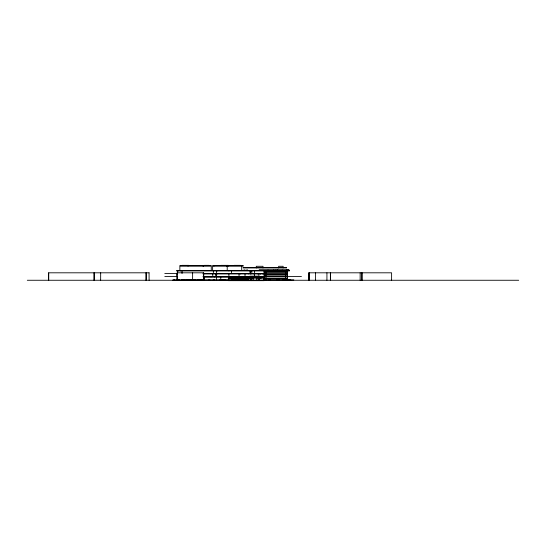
<?xml version="1.0" encoding="UTF-8"?>
<svg xmlns="http://www.w3.org/2000/svg" width="546" height="546" viewBox="0 0 546 546"><rect width="100%" height="100%" fill="white"/><g stroke="black" fill="none" stroke-linecap="round" stroke-linejoin="round"><path stroke-width="0.82" d="M149.099 280.262L149.058 272.809M172.884 280.262L172.85 279.886L176.338 279.886L176.338 280.262M174.194 280.262L174.194 279.886M192.997 280.262L192.997 279.886L193.502 280.262M204.538 276.924L204.538 276.549M211.009 276.924L211.009 276.549M256.832 277.853A5.617 0.464 0 0 1 258.981 277.491A6.538 0.539 0 0 0 260.108 277.395L262.735 277.252A9.009 0.744 0 0 1 264.107 277.225L264.107 280.651L228.426 280.651L228.426 278.037L237.53 276.965A5.624 0.45 -0.7 0 0 237.694 276.863L236.732 276.59L237.701 277.238L236.848 277.47L228.426 278.412L228.426 278.037M237.135 276.549L237.135 276.918L287.455 276.904M251.18 279.532L251.18 280.651L251.18 279.381M251.18 279.456L251.18 278.48M261.63 277.252L259.22 277.812L259.186 280.651L259.186 278.187L261.63 277.627M259.186 278.931L259.186 280.651M259.186 278.405L259.261 278.146A16.899 1.392 0 0 1 259.425 278.05L260.865 277.334L264.107 277.443L261.466 277.272M308.886 280.262L308.886 272.809L391.612 272.809L391.605 280.262M251.18 278.037L251.453 280.651M236.595 277.505L236.595 277.129M247.727 277.143L251.064 277.743L251.18 279.156M237.701 277.238L237.653 276.795M237.476 277.095L237.619 277.307M235.367 277.361L235.306 280.651L235.306 280.275M230.862 279.095L230.883 277.996M232.732 279.095L232.746 278.01M233.463 279.19L233.442 280.651L233.442 280.275M233.531 277.846L233.504 277.47L234.555 277.73M237.203 279.095L237.217 277.996M237.933 279.19L237.913 280.651L237.913 280.275M235.49 278.317L237.926 277.853L237.995 276.549L237.995 276.904M239.81 278.726L239.824 277.996M239.837 277.409L239.858 276.556L239.837 277.9M241.68 279.095L241.694 278.01M242.41 279.19L242.39 280.651L242.39 280.275M242.444 277.88L242.465 276.569L242.465 276.918M246.15 279.095L246.164 278.003L246.765 277.962M246.881 279.197L246.86 280.651L246.86 280.275M246.922 277.88L246.929 277.068M248.751 279.197L248.73 280.651L248.73 280.275M248.785 277.525L245.823 276.672M252.184 277.088L257.746 277.088L257.193 276.549L257.753 277.04M259.261 278.146L259.302 277.784A12.381 1.017 0 0 0 259.336 277.866M246.355 276.959L245.966 277.197L246.021 276.849L246.253 277.307L251.18 278.248M250.996 278.078L250.996 277.702M259.562 277.996L260.06 277.477M250.914 277.661L250.437 277.784L250.819 277.996M237.128 277.034A5.603 0.45 0.4 0 1 237.565 277.129L237.585 276.761M246.021 277.225L246.164 276.904L246.355 277.334M257.76 276.699C255.76 277.47 251.576 276.18 252.211 277.027M259.391 277.696L259.78 277.552M231.047 277.934L233.313 277.593M231.047 278.31L233.217 277.982M232.917 277.934L235.237 277.58M235.21 277.962L232.944 278.303M237.831 277.586L235.735 277.907M237.346 278.317L242.247 277.593M239.994 278.31L242.247 277.969M241.878 277.934L244.158 277.586M241.878 278.31L244.11 277.969M244.458 277.941L246.731 277.593M244.458 278.317L248.662 277.58M246.321 278.317L248.662 277.955M239.653 277.969L240.015 277.934M260.422 277.777L261.466 277.641M248.253 278.023L247.904 278.071M237.92 277.853L239.523 277.614M263.616 277.47L264.107 277.395L261.793 277.607M230.978 277.75L231.49 277.696M261.793 277.238L262.442 277.177M263.179 277.122L264.107 276.856A9.009 0.744 0 0 0 262.735 276.883L260.108 277.02A6.538 0.539 0 0 1 258.981 277.115A5.617 0.464 0 0 0 256.832 277.477L256.832 280.651M263.616 277.095L264.107 277.068M203.221 279.886L204.04 280.262M288.199 270.57L288.425 269.915M288.431 279.886L288.336 280.262M259.521 270.57L259.93 270.57M287.544 270.57L288.07 270.57M267.82 270.195L268.236 270.195M245.372 270.57L246.212 270.57M269.041 270.57L269.383 270.57M282.111 270.57L282.459 270.57M197.263 279.886L198.614 279.886M198.935 279.886L199.406 279.886M199.57 279.886L201.59 279.886L201.631 280.262M201.972 279.886L203.583 279.886M287.489 279.886L287.954 280.262M288.902 279.886L289.127 280.262M182.03 265.349L188.739 265.349M204.402 265.349L208.865 265.349M220.816 265.349L228.412 265.349M234.173 265.349L240.431 265.349M179.859 265.711L211.268 265.711M212.619 265.711L243.277 265.711M243.277 266.079L212.619 266.079L212.626 270.57M243.079 267.588L286.589 267.588M243.106 267.956L286.589 267.956M259.179 269.915L284.889 269.915L284.889 270.57M285.592 269.895L289.134 269.915M242.922 270.195L247.754 270.195L246.853 270.195M282.459 270.195L282.111 270.195M286.418 270.195L285.886 270.195M264.114 271.328L287.592 271.328M149.099 272.809L48.642 272.809L48.642 280.262M264.114 272.823L287.592 272.823M264.114 273.191L287.592 273.191M164.783 273.553L177.436 273.553M203.016 273.566L264.79 273.566M177.252 273.942L176.624 273.566M203.016 273.942L264.79 273.942M287.387 273.942L287.599 280.262L287.592 270.099M264.114 274.686L287.592 274.686M264.114 275.054L287.592 275.054M249.836 276.16L258.142 276.16M164.783 276.535L177.436 276.535M203.016 276.549L301.447 276.535M177.204 276.904L176.904 280.262M203.119 276.904L244.526 276.904M177.252 276.924L176.624 276.549M203.692 276.924L228.91 276.924M246.253 277.143L246.676 277.143M261.807 277.395L263.192 277.395M231.347 278.016L232.275 278.016M240.295 278.016L241.223 278.016M244.765 278.016L245.7 278.016M235.476 278.412L239.83 278.412L239.783 280.651L239.803 279.19L237.933 279.279M239.953 278.412L244.274 278.412M264.114 278.412L287.592 278.412M244.424 278.665L246.888 278.665M287.592 278.788L228.276 278.788L228.276 280.275M231.006 278.863L233.326 278.863M237.933 279.395L239.803 279.299M237.933 279.511L239.796 279.416M237.926 279.62L239.803 279.593M237.926 279.736L239.79 279.648M203.003 279.886L202.498 279.886M237.926 279.852L239.79 279.764M177.109 279.886L229.627 279.886M239.79 279.88L237.92 279.968L239.783 279.982M263.643 279.886L293.857 279.886M27.3 280.262L518.7 280.262M237.92 280.351L239.783 280.351M213.882 266.079L214.216 265.711M226.843 266.079L227.211 266.079M214.366 276.549L214.585 276.924M289.373 279.886L290.117 279.886M192.895 279.886L192.745 280.262M290.363 279.886L290.226 280.262M203.979 279.886L203.911 280.262M259.016 270.57L259.036 270.195L288.452 270.195L288.452 270.57M247.058 277.068L246.471 277.354L246.471 276.979L248.621 277.238M248.867 277.641L249.256 277.307M246.703 279.504L244.424 279.156M239.667 279.136L237.374 278.781M239.639 279.504L235.503 278.781M231.033 278.781L235.19 279.511M231.019 279.156L233.326 279.511M246.307 278.781L248.614 279.136M248.614 279.511L244.424 278.781M249.706 277.737L250.102 277.805M249.706 277.368L250.273 277.47M235.503 279.156L237.81 279.511M244.137 279.136L241.817 278.781M244.137 279.511L239.933 278.774M242.287 279.518L239.933 279.149M235.19 279.136L232.855 278.774M230.467 277.812L231.49 278.071M245.918 277.17L245.823 276.569M248.676 276.918L248.669 276.549L248.669 276.924A6.538 0.539 0 0 0 250.914 277.491M187.333 279.886L187.333 280.262M362.039 272.809L362.039 280.262M361.841 272.809L361.841 280.262M360.155 272.809L360.142 280.262M330.583 272.809L330.583 280.262M330.385 272.809L330.385 280.262M326.931 272.809L326.924 280.262M315.602 272.809L315.527 280.262M309.104 272.809L309.104 280.262M308.988 272.809L308.988 280.262M290.69 279.886L290.69 280.262M289.052 279.886L289.052 280.262M288.308 279.886L288.308 280.262M288.056 279.886L288.056 280.262M287.974 270.195L287.974 270.57M287.025 270.195L287.025 270.57M286.957 279.886L286.984 280.262M286.677 279.886L286.677 280.262M286.397 279.886L286.397 280.262M285.967 279.886L285.967 280.262M285.735 270.959L285.735 280.275M284.336 279.886L284.336 280.262M284.132 279.886L284.132 280.262M283.422 279.886L283.422 280.262M283.121 267.929L283.121 266.284L278.651 266.284L278.651 267.929M282.808 279.886L282.808 280.262M282.719 279.886L282.63 280.262L282.603 279.886M279.368 279.845L279.368 280.262M277.982 270.195L277.982 270.57M277.702 270.195L277.702 270.57M277.614 270.195L277.614 270.57M277.416 270.195L277.416 270.57M276.706 279.886L276.706 280.262M276.099 270.195L276.099 270.57M276.01 270.195L276.01 270.57M275.368 270.195L275.43 270.57M273.921 270.195L273.921 270.57M273.826 270.195L273.785 270.57M269.963 279.886L269.901 280.262M268.994 279.886L269.021 280.262M268.912 279.886L268.912 280.262M266.243 279.845L266.243 280.262M265.977 270.959L265.977 280.275M265.117 279.886L265.117 280.262M264.503 276.064L264.503 276.535M264.107 270.959L264.107 280.651M262.995 267.929L262.995 266.284L256.279 266.284L256.279 267.929M262.49 273.566L262.49 273.942M261.118 277.307L261.118 277.682M260.695 273.566L260.695 273.942M260.626 273.566L260.667 273.942M260.108 276.549L260.108 277.395M259.186 277.887L259.186 278.556M258.981 277.115L258.981 277.491M258.893 273.942L258.893 276.549M257.248 273.566L257.248 273.942M257.193 276.549L257.193 276.924M254.613 270.57L254.613 273.553M254.416 273.942L254.416 276.549M253.74 273.566L253.74 273.942M253.105 280.651L253.105 277.477A5.617 0.464 0 0 0 250.948 277.115L250.948 277.491A5.617 0.464 0 0 1 253.098 277.853M252.743 276.549L252.743 276.924M251.808 270.57L251.808 273.942M251.624 270.57L251.624 270.939M250.28 270.57L250.28 273.942M250.129 270.939L250.191 273.942M249.945 280.351L248.082 280.351M248.355 273.566L248.355 273.942M246.976 270.099L246.983 270.57M245.018 273.942L245.018 276.549M244.362 270.099L244.355 270.57M244.328 276.918L244.335 276.549L244.253 280.651L244.253 280.275M244.253 270.099L244.246 270.57M241.83 276.924L241.83 277.668M241.68 265.711L241.68 270.57M240.533 273.566L240.533 273.942M239.469 276.549L239.469 276.924M239.039 273.942L239.039 276.549M231.579 270.939L231.579 273.553M228.91 270.57L228.91 270.939M228.91 273.553L228.87 278.583M228.685 265.711L228.685 266.079M228.426 280.275L228.426 280.651M227.211 265.711L227.211 270.57M225.942 279.886L225.942 280.262M225.321 279.886L225.341 280.262M224.979 279.886L224.979 280.262M224.891 279.886L224.904 280.262M224.126 279.886L224.126 280.262M223.007 279.886L222.918 280.262M222.836 279.886L222.836 280.262M222.55 279.886L222.55 280.262M222.365 279.886L222.365 280.262M221.594 279.886L221.594 280.262M220.959 279.886L220.959 280.262M220.755 276.904L220.755 280.262M219.785 279.845L219.785 280.262M217.41 270.57L217.41 270.939M217.233 273.566L217.233 273.942M216.55 279.886L216.55 280.262L216.475 270.939M215.738 273.942L215.738 276.549M214.544 279.886L214.544 280.262M214.237 279.886L214.237 280.262M213.493 279.886L213.493 280.262L213.377 279.886M213.35 270.57L213.35 273.553M213.268 279.886L213.268 280.262M212.749 273.566L212.749 276.549M211.268 270.57L211.268 266.079L179.859 266.079L179.859 270.57M209.841 279.886L209.841 280.262M208.77 279.886L208.77 280.262M204.518 279.886L204.518 280.262M204.402 276.904L204.402 280.262M203.713 280.262L203.713 272.809L177.109 272.809L177.143 280.262M203.624 272.809L203.624 280.262M203.255 265.711L203.255 266.079M203.092 265.711L203.092 266.079M202.696 279.886L202.696 280.262M202.348 279.886L202.348 280.262M201.03 279.886L201.03 280.262M200.218 279.886L200.218 280.262M200.027 279.886L200.027 280.262M199.884 279.845L199.932 280.262M199.31 279.886L199.331 280.262M198.546 279.886L198.546 280.262M197.911 279.886L197.911 280.262M195.959 279.886L195.959 280.262M195.557 279.886L195.557 280.262M195.215 279.886L195.215 280.262M194.697 279.886L194.697 280.262M194.062 279.886L194.062 280.262M192.615 272.809L192.615 280.262M191.762 279.886L191.762 280.262M191.673 279.886L191.673 280.262M190.39 279.886L190.445 280.262M190.274 279.886L190.274 280.262M189.626 279.886L189.626 280.262M189.169 279.886L189.169 280.262M188.486 279.886L188.486 280.262M188.042 265.711L188.042 266.079M186.991 279.886L186.991 280.262M186.582 279.886L186.582 280.262M185.21 279.845L185.21 280.262M184.275 279.845L184.275 280.262M184.22 279.886L184.22 280.262M184.009 279.886L184.009 280.262M183.149 279.886L183.149 280.262M182.528 279.886L182.528 280.262M182.46 279.886L182.46 280.262M182.193 279.886L182.193 280.262M182.03 270.939L182.03 273.553M181.32 279.886L181.32 280.262M180.685 270.57L180.685 270.939M179.361 280.262L179.225 279.886M178.747 279.886L178.719 280.262M178.446 270.57L178.446 270.939M178.453 279.886L178.453 280.262M177.969 279.886L177.969 280.262M177.559 270.57L177.559 273.553M176.904 273.942L176.904 276.549M174.078 279.886L174.078 280.262M146.185 272.809L146.185 280.262M146.075 272.809L146.075 280.262M100.682 272.809L100.635 280.262M94.192 272.809L94.192 280.262M94.083 272.809L94.083 280.262M48.69 272.809L48.69 280.262M246.212 276.767A12.121 0.996 0.3 0 1 245.973 276.672M259.357 277.757A16.448 1.358 0 0 1 259.48 277.696M261.711 277.115A6.784 0.648 0.7 0 1 262.435 277.04M259.275 278.242A12.381 1.017 0 0 1 259.37 278.187M260.77 277.873A10.401 0.805 -0.7 0 1 261.22 277.812M250.914 277.115A6.538 0.539 0 0 1 248.635 276.549M289.455 270.57L176.59 270.57L176.583 270.939L289.455 270.939L289.462 270.57M290.506 280.262L290.506 279.886L290.465 280.262M286.5 270.57L286.5 269.915L286.438 270.57M277.853 280.262L277.853 279.886L277.846 280.262M273.553 270.57L273.553 270.195L273.519 270.57"/></g></svg>
